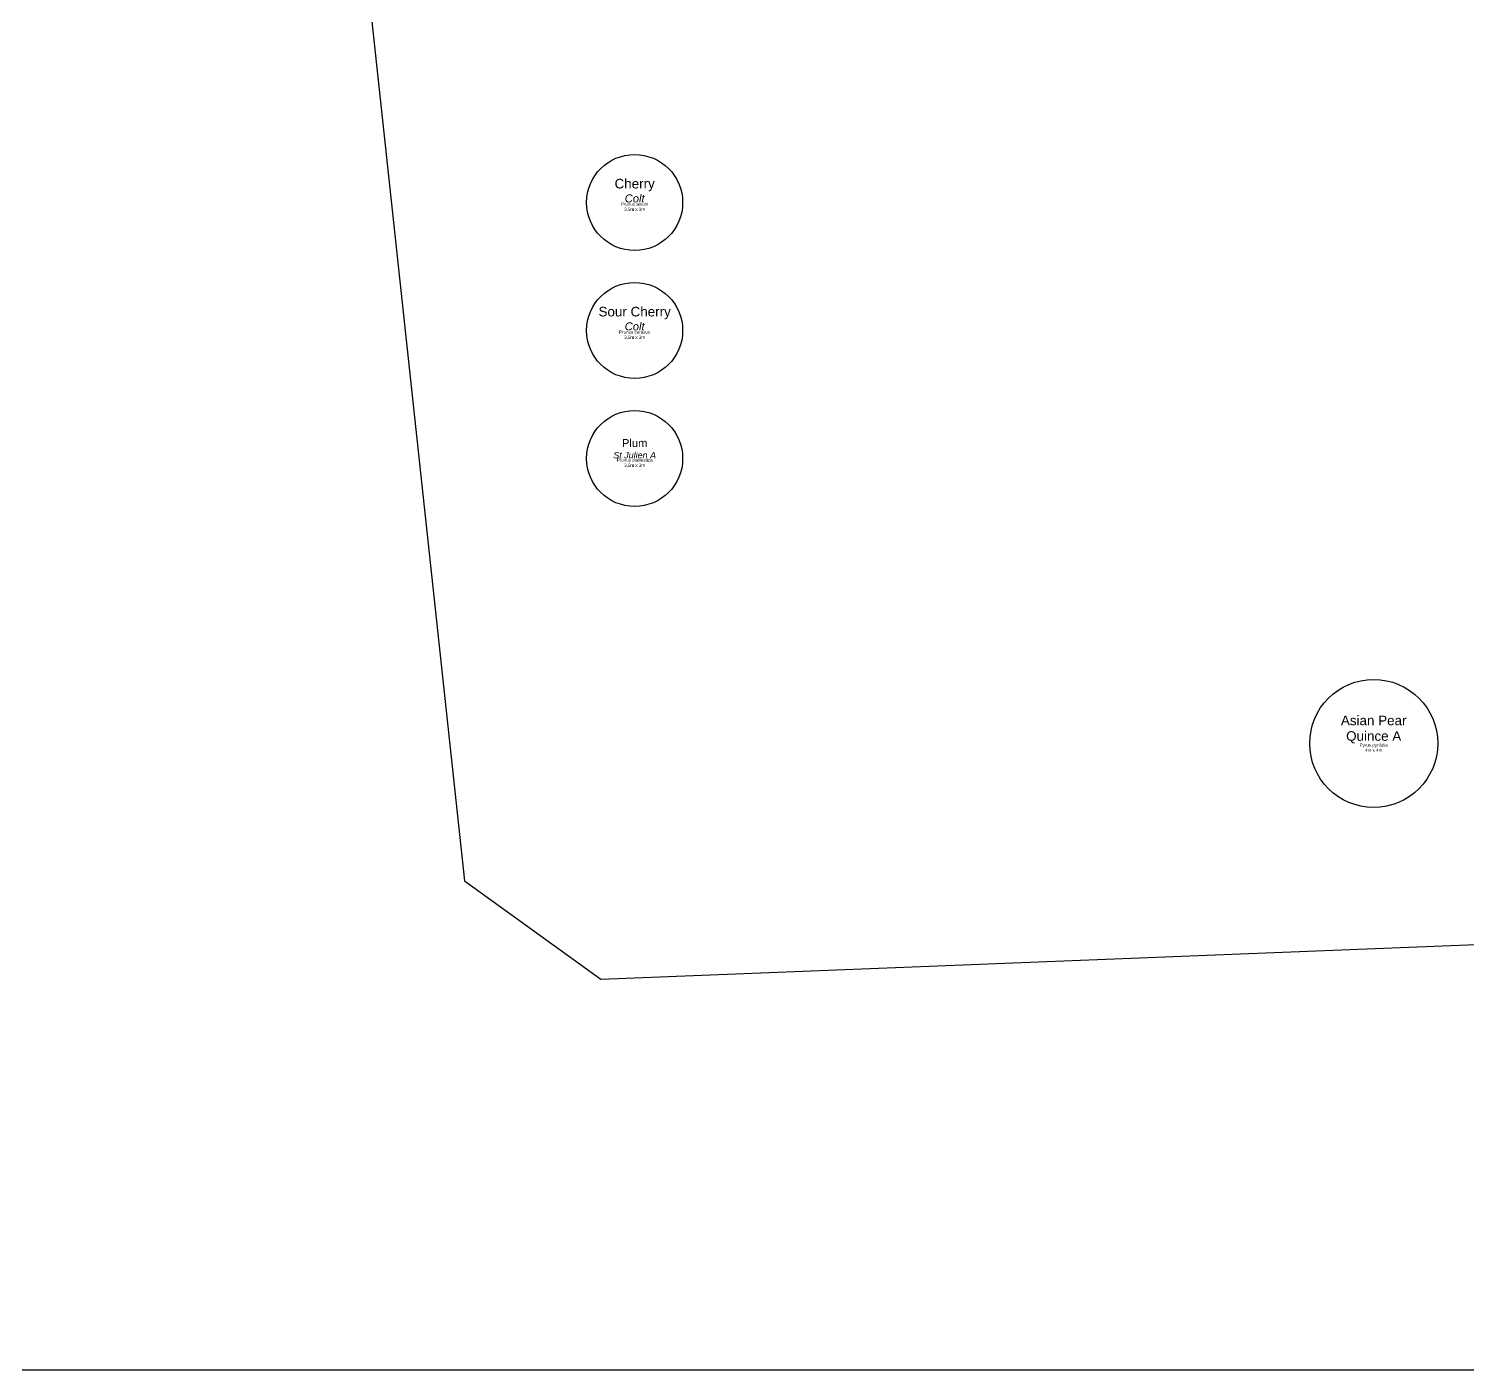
# Model space of a CAD drawing. Header units: metres. Extents: x -12 to 147, y -2 to 160.
# Drawn here: x 52.13 to 97.08, y -2.23 to 39.7 of the extents above; entities that cross this region are included whole.
import ezdxf

# ---------------------------------------------------------------- set-up
doc = ezdxf.new("R2010")
doc.units = ezdxf.units.M
for name, color, linetype, lineweight, true_color in [('Boundary', 1, 'Continuous', 25, 0xff0000), ('Plant - Tree', 3, 'Continuous', 25, 0x00ff00), ('Plant label', 30, 'Continuous', 25, 0xff7f00), ('xMap', 178, 'Continuous', 25, 0x000000)]:
    doc.layers.add(name, color=color, linetype=linetype, lineweight=lineweight, true_color=true_color)
doc.styles.add('textstyle65', font='')
doc.styles.add('textstyle66', font='')
doc.styles.add('textstyle67', font='')
doc.styles.add('textstyle68', font='')
doc.styles.add('textstyle69', font='')
doc.styles.add('textstyle70', font='')
doc.styles.add('textstyle71', font='')
doc.styles.add('textstyle72', font='')
doc.styles.get('textstyle65').set_extended_font_data('Arial')
doc.styles.get('textstyle66').set_extended_font_data('Arial')
doc.styles.get('textstyle67').set_extended_font_data('Arial')
doc.styles.get('textstyle68').set_extended_font_data('Arial')
doc.styles.get('textstyle69').set_extended_font_data('Arial')
doc.styles.get('textstyle70').set_extended_font_data('Arial')
doc.styles.get('textstyle71').set_extended_font_data('Arial')
doc.styles.get('textstyle72').set_extended_font_data('Arial')
picture_1 = doc.add_image_def('image1.png', size_in_pixel=(1513, 1537))

# ---------------------------------------------------------------- blocks, each defined once
blk = doc.blocks.new('Tree - Prunus domestica St Julien A')
at = {"layer": 'Plant - Tree'}
blk.add_circle((0, 0), 1.5, dxfattribs=at)
at = {"layer": 'Plant - Tree', "insert": (0, 0), "char_height": 0.25, "attachment_point": 8, "line_spacing_factor": 0.971628, "style": 'textstyle70'}
blk.add_mtext('\\c32767;Plum\\P\\fArial|b0|i1|c0|p0;\\H0.2;St Julien A', dxfattribs=at)
at = {"layer": 'Plant label', "insert": (0, 0), "char_height": 0.1, "attachment_point": 2, "line_spacing_factor": 0.971628, "style": 'textstyle69'}
blk.add_mtext('\\c32767;Prunus domestica\\P3.5m x 3m', dxfattribs=at)
blk = doc.blocks.new('Tree - Prunus avium Colt')
at = {"layer": 'Plant - Tree', "lineweight": -2}
blk.add_circle((0, 0), 1.5, dxfattribs=at)
at = {"layer": 'Plant - Tree', "insert": (0, 0), "char_height": 0.3, "attachment_point": 8, "line_spacing_factor": 0.971628, "style": 'textstyle66'}
blk.add_mtext('\\c32767;Cherry\\P\\fArial|b0|i1|c0|p0;\\H0.25;Colt', dxfattribs=at)
at = {"layer": 'Plant label', "insert": (0, 0), "char_height": 0.1, "attachment_point": 2, "line_spacing_factor": 0.971628, "style": 'textstyle65'}
blk.add_mtext('\\c32767;Prunus avium\\P3.5m x 3m', dxfattribs=at)
blk = doc.blocks.new('Tree - Pyrus pyrifolia Quince A')
at = {"layer": 'Plant - Tree'}
blk.add_circle((0, 0), 2, dxfattribs=at)
at = {"layer": 'Plant - Tree', "insert": (0, 0), "char_height": 0.3, "attachment_point": 8, "line_spacing_factor": 0.971628, "style": 'textstyle72'}
blk.add_mtext('\\c32767;Asian Pear \\PQuince A', dxfattribs=at)
at = {"layer": 'Plant label', "insert": (0, 0), "char_height": 0.1, "attachment_point": 2, "line_spacing_factor": 0.971628, "style": 'textstyle71'}
blk.add_mtext('\\c32767;Pyrus pyrifolia\\P4m x 4m', dxfattribs=at)
blk = doc.blocks.new('Tree - Prunus cerasus Colt')
at = {"layer": 'Plant - Tree'}
blk.add_circle((0, 0), 1.5, dxfattribs=at)
at = {"layer": 'Plant - Tree', "insert": (0, 0), "char_height": 0.3, "attachment_point": 8, "line_spacing_factor": 0.971628, "style": 'textstyle68'}
blk.add_mtext('\\c32767;Sour Cherry\\P\\fArial|b0|i1|c0|p0;\\H0.25;Colt', dxfattribs=at)
at = {"layer": 'Plant label', "insert": (0, 0), "char_height": 0.1, "attachment_point": 2, "line_spacing_factor": 0.971628, "style": 'textstyle67'}
blk.add_mtext('\\c32767;Prunus cerasus\\P3.5m x 3m', dxfattribs=at)

msp = doc.modelspace()

# ---------------------------------------------------------------- linework, layer by layer
at = {"layer": 'Boundary', "flags": 128}
msp.add_lwpolyline([(104.717, 11.372), (100.657, 63.509), (117.027, 111.081), (129.716, 144.364), (53.721, 124.565), (65.748, 13.067), (70, 10)], close=True, dxfattribs=at)

# ---------------------------------------------------------------- block references
at = {"layer": 'Plant - Tree'}
for name, p in [('Tree - Prunus avium Colt', (71.061, 34.269)), ('Tree - Prunus cerasus Colt', (71.061, 30.269)), ('Tree - Prunus domestica St Julien A', (71.061, 26.269)), ('Tree - Pyrus pyrifolia Quince A', (94.155, 17.363))]:
    msp.add_blockref(name, p, dxfattribs=at)

# ---------------------------------------------------------------- pictures from other files: only their frames are drawn
at = {"layer": 'xMap'}
image = msp.add_image(picture_1, insert=(-12.312, -2.227), size_in_units=(159.263, 161.789), dxfattribs=at)
image.dxf.flags = 7

doc.saveas('drawing.dxf')
